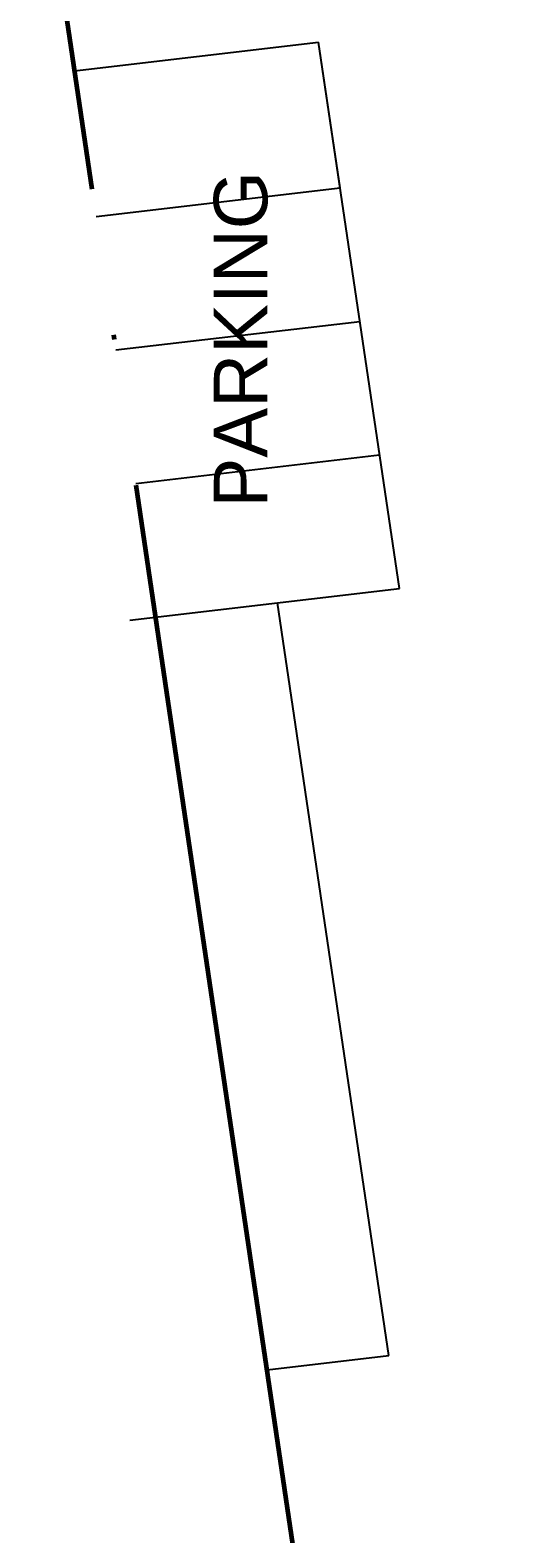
# Model space of a CAD drawing. Header units: metres. Extents: x -353 to 1688, y -477 to 135.
# Drawn here: x 225.24 to 235.32, y 75.68 to 106.33 of the extents above; entities that cross this region are included whole.
import ezdxf

# ---------------------------------------------------------------- set-up
doc = ezdxf.new("R2010")
doc.units = ezdxf.units.M
doc.header["$MEASUREMENT"] = 0
doc.linetypes.add('ACAD_ISO04W100', pattern=[30, 24, -3, 0, -3])
doc.layers.add('SITE BOUNDARY', color=6, linetype='ACAD_ISO04W100', lineweight=60)
doc.layers.add('TEXT', color=141, linetype='Continuous', plot=False)
doc.styles.get("Standard").update_dxf_attribs({"font": 'arial.ttf'})

msp = doc.modelspace()

# ---------------------------------------------------------------- linework, layer by layer
at = {"layer": 'Defpoints'}
for p, q in [((226.14393, 105.50065), (231.11205, 106.08406)), ((231.55154, 103.11506), (231.11205, 106.08406)), ((232.76011, 94.95029), (231.11205, 106.08406)), ((226.58342, 102.53164), (231.55154, 103.11506)), ((226.98627, 99.81005), (231.9544, 100.39347)), ((227.38913, 97.08847), (232.35726, 97.67188)), ((227.27106, 94.3057), (232.76011, 94.95029)), ((232.54671, 79.31872), (230.27605, 94.65859)), ((230.06265, 79.02702), (232.54671, 79.31872))]:
    msp.add_line(p, q, dxfattribs=at)
at = {"layer": 'SITE BOUNDARY'}
msp.add_line((235.31602, 43.53691), (225.23659, 111.63038), dxfattribs=at)

# ---------------------------------------------------------------- texts
at = {"layer": 'TEXT', "insert": (228.97929, 96.59844), "char_height": 1.090517, "attachment_point": 1, "rotation": 90}
msp.add_mtext_dynamic_manual_height_columns('PARKING', width=0.5066842, gutter_width=5.45258, heights=[0], dxfattribs=at)

doc.saveas('drawing.dxf')
